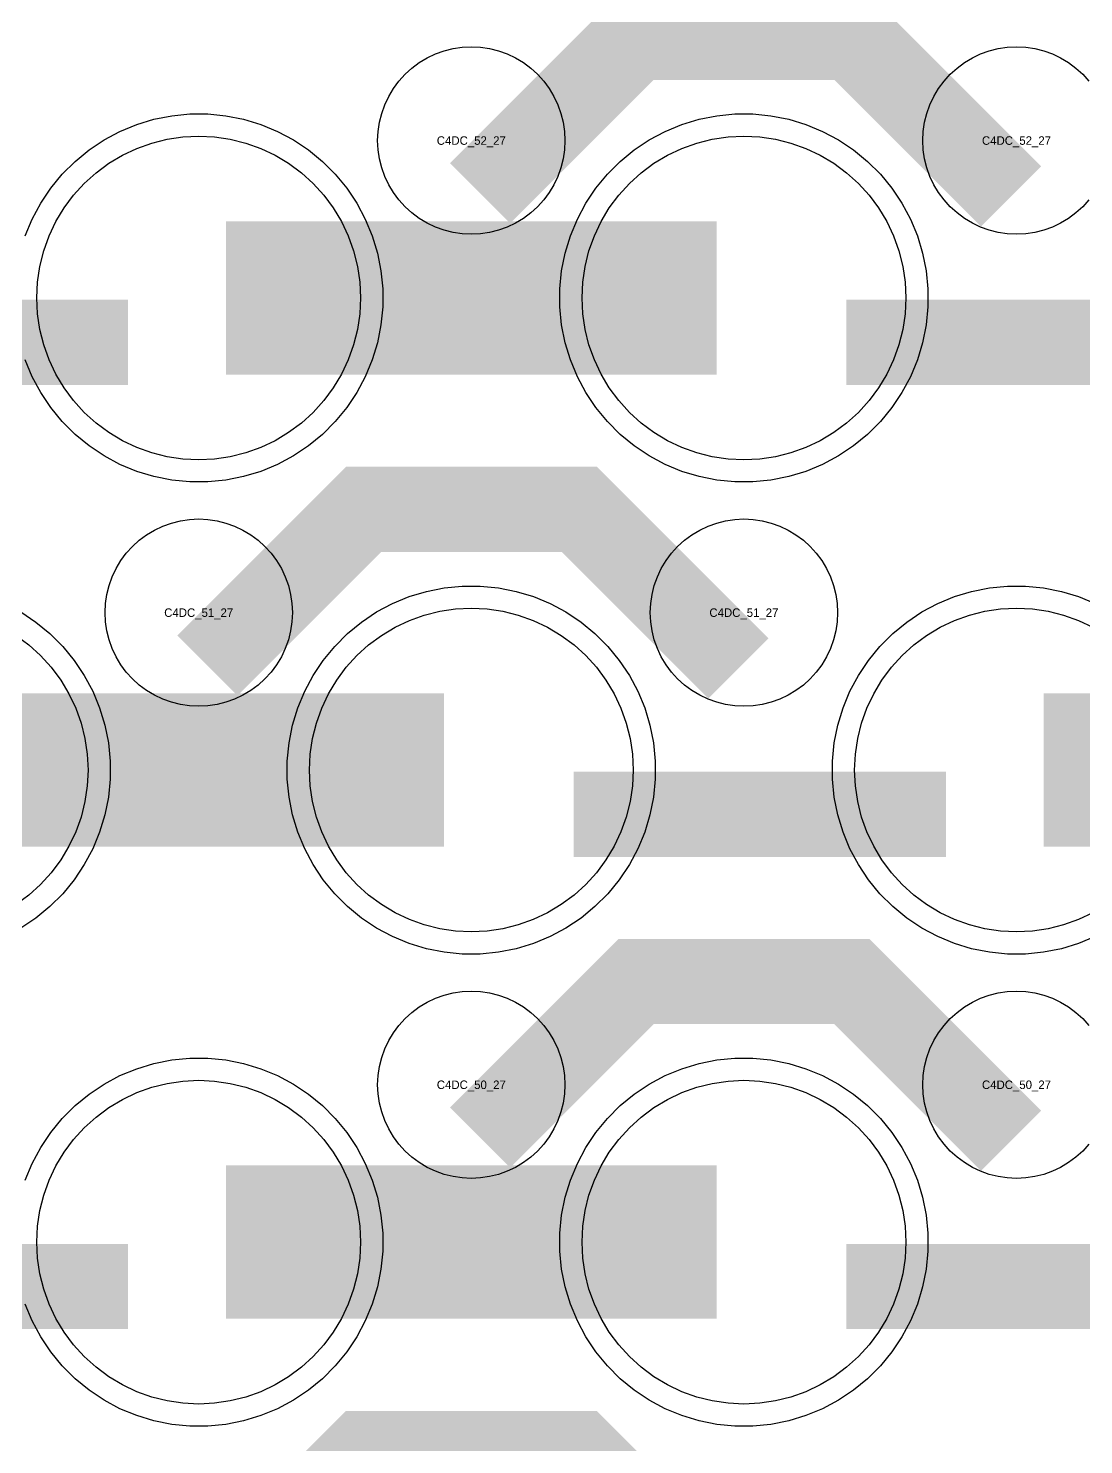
# Model space of a CAD drawing. Extents: x -11880 to 11880, y -14992 to 14992.
# Drawn here: x -3410 to -3100.3, y -7970.8 to -7555.1 of the extents above; entities that cross this region are included whole.
import ezdxf
from ezdxf.enums import TextEntityAlignment as Align

# ---------------------------------------------------------------- set-up
doc = ezdxf.new("R2010")
doc.units = 0
doc.header["$MEASUREMENT"] = 0
for name, color, linetype in [('GDS_775_DT_237', 138, 'CONTINUOUS'), ('RDL1_FS', 34, 'CONTINUOUS'), ('RDL_BS', 160, 'CONTINUOUS')]:
    doc.layers.add(name, color=color, linetype=linetype)

msp = doc.modelspace()

# ---------------------------------------------------------------- linework, layer by layer
at = {"layer": 'RDL1_FS'}
for points in [[(-3360, -7681.744), (-3364.657, -7681.515), (-3369.268, -7680.831), (-3373.791, -7679.699), (-3378.181, -7678.127), (-3382.395, -7676.135), (-3386.395, -7673.737), (-3390.14, -7670.959), (-3393.594, -7667.829), (-3396.724, -7664.375), (-3399.502, -7660.63), (-3401.9, -7656.63), (-3403.892, -7652.416), (-3405.464, -7648.026), (-3406.596, -7643.503), (-3407.28, -7638.892), (-3407.509, -7634.235), (-3407.28, -7629.578), (-3406.596, -7624.967), (-3405.464, -7620.444), (-3403.892, -7616.054), (-3401.9, -7611.84), (-3399.502, -7607.84), (-3396.724, -7604.095), (-3393.594, -7600.641), (-3390.14, -7597.511), (-3386.395, -7594.733), (-3382.395, -7592.335), (-3378.181, -7590.343), (-3373.791, -7588.771), (-3369.268, -7587.639), (-3364.657, -7586.955), (-3360, -7586.726), (-3355.343, -7586.955), (-3350.732, -7587.639), (-3346.209, -7588.771), (-3341.819, -7590.343), (-3337.605, -7592.335), (-3333.605, -7594.733), (-3329.86, -7597.511), (-3326.406, -7600.641), (-3323.276, -7604.095), (-3320.498, -7607.84), (-3318.1, -7611.84), (-3316.108, -7616.054), (-3314.536, -7620.444), (-3313.404, -7624.967), (-3312.72, -7629.578), (-3312.491, -7634.235), (-3312.72, -7638.892), (-3313.404, -7643.503), (-3314.536, -7648.026), (-3316.108, -7652.416), (-3318.1, -7656.63), (-3320.498, -7660.63), (-3323.276, -7664.375), (-3326.406, -7667.829), (-3329.86, -7670.959), (-3333.605, -7673.737), (-3337.605, -7676.135), (-3341.819, -7678.127), (-3346.209, -7679.699), (-3350.732, -7680.831), (-3355.343, -7681.515)], [(-3200, -7681.744), (-3204.657, -7681.515), (-3209.268, -7680.831), (-3213.791, -7679.699), (-3218.181, -7678.127), (-3222.395, -7676.135), (-3226.395, -7673.737), (-3230.14, -7670.959), (-3233.594, -7667.829), (-3236.724, -7664.375), (-3239.502, -7660.63), (-3241.9, -7656.63), (-3243.892, -7652.416), (-3245.464, -7648.026), (-3246.596, -7643.503), (-3247.28, -7638.892), (-3247.509, -7634.235), (-3247.28, -7629.578), (-3246.596, -7624.967), (-3245.464, -7620.444), (-3243.892, -7616.054), (-3241.9, -7611.84), (-3239.502, -7607.84), (-3236.724, -7604.095), (-3233.594, -7600.641), (-3230.14, -7597.511), (-3226.395, -7594.733), (-3222.395, -7592.335), (-3218.181, -7590.343), (-3213.791, -7588.771), (-3209.268, -7587.639), (-3204.657, -7586.955), (-3200, -7586.726), (-3195.343, -7586.955), (-3190.732, -7587.639), (-3186.209, -7588.771), (-3181.819, -7590.343), (-3177.605, -7592.335), (-3173.605, -7594.733), (-3169.86, -7597.511), (-3166.406, -7600.641), (-3163.276, -7604.095), (-3160.498, -7607.84), (-3158.1, -7611.84), (-3156.108, -7616.054), (-3154.536, -7620.444), (-3153.404, -7624.967), (-3152.72, -7629.578), (-3152.491, -7634.235), (-3152.72, -7638.892), (-3153.404, -7643.503), (-3154.536, -7648.026), (-3156.108, -7652.416), (-3158.1, -7656.63), (-3160.498, -7660.63), (-3163.276, -7664.375), (-3166.406, -7667.829), (-3169.86, -7670.959), (-3173.605, -7673.737), (-3177.605, -7676.135), (-3181.819, -7678.127), (-3186.209, -7679.699), (-3190.732, -7680.831), (-3195.343, -7681.515)], [(-3280, -7820.304), (-3284.657, -7820.075), (-3289.268, -7819.391), (-3293.791, -7818.259), (-3298.181, -7816.687), (-3302.395, -7814.695), (-3306.395, -7812.297), (-3310.14, -7809.519), (-3313.594, -7806.389), (-3316.724, -7802.935), (-3319.502, -7799.19), (-3321.9, -7795.19), (-3323.892, -7790.976), (-3325.464, -7786.586), (-3326.596, -7782.063), (-3327.28, -7777.452), (-3327.509, -7772.795), (-3327.28, -7768.138), (-3326.596, -7763.527), (-3325.464, -7759.004), (-3323.892, -7754.614), (-3321.9, -7750.4), (-3319.502, -7746.4), (-3316.724, -7742.655), (-3313.594, -7739.201), (-3310.14, -7736.071), (-3306.395, -7733.293), (-3302.395, -7730.895), (-3298.181, -7728.903), (-3293.791, -7727.331), (-3289.268, -7726.199), (-3284.657, -7725.515), (-3280, -7725.286), (-3275.343, -7725.515), (-3270.732, -7726.199), (-3266.209, -7727.331), (-3261.819, -7728.903), (-3257.605, -7730.895), (-3253.605, -7733.293), (-3249.86, -7736.071), (-3246.406, -7739.201), (-3243.276, -7742.655), (-3240.498, -7746.4), (-3238.1, -7750.4), (-3236.108, -7754.614), (-3234.536, -7759.004), (-3233.404, -7763.527), (-3232.72, -7768.138), (-3232.491, -7772.795), (-3232.72, -7777.452), (-3233.404, -7782.063), (-3234.536, -7786.586), (-3236.108, -7790.976), (-3238.1, -7795.19), (-3240.498, -7799.19), (-3243.276, -7802.935), (-3246.406, -7806.389), (-3249.86, -7809.519), (-3253.605, -7812.297), (-3257.605, -7814.695), (-3261.819, -7816.687), (-3266.209, -7818.259), (-3270.732, -7819.391), (-3275.343, -7820.075)], [(-3360, -7958.869), (-3364.657, -7958.64), (-3369.268, -7957.956), (-3373.791, -7956.824), (-3378.181, -7955.252), (-3382.395, -7953.26), (-3386.395, -7950.862), (-3390.14, -7948.084), (-3393.594, -7944.954), (-3396.724, -7941.5), (-3399.502, -7937.755), (-3401.9, -7933.755), (-3403.892, -7929.541), (-3405.464, -7925.151), (-3406.596, -7920.628), (-3407.28, -7916.017), (-3407.509, -7911.36), (-3407.28, -7906.703), (-3406.596, -7902.092), (-3405.464, -7897.569), (-3403.892, -7893.179), (-3401.9, -7888.965), (-3399.502, -7884.965), (-3396.724, -7881.22), (-3393.594, -7877.766), (-3390.14, -7874.636), (-3386.395, -7871.858), (-3382.395, -7869.46), (-3378.181, -7867.468), (-3373.791, -7865.896), (-3369.268, -7864.764), (-3364.657, -7864.08), (-3360, -7863.851), (-3355.343, -7864.08), (-3350.732, -7864.764), (-3346.209, -7865.896), (-3341.819, -7867.468), (-3337.605, -7869.46), (-3333.605, -7871.858), (-3329.86, -7874.636), (-3326.406, -7877.766), (-3323.276, -7881.22), (-3320.498, -7884.965), (-3318.1, -7888.965), (-3316.108, -7893.179), (-3314.536, -7897.569), (-3313.404, -7902.092), (-3312.72, -7906.703), (-3312.491, -7911.36), (-3312.72, -7916.017), (-3313.404, -7920.628), (-3314.536, -7925.151), (-3316.108, -7929.541), (-3318.1, -7933.755), (-3320.498, -7937.755), (-3323.276, -7941.5), (-3326.406, -7944.954), (-3329.86, -7948.084), (-3333.605, -7950.862), (-3337.605, -7953.26), (-3341.819, -7955.252), (-3346.209, -7956.824), (-3350.732, -7957.956), (-3355.343, -7958.64)], [(-3200, -7958.869), (-3204.657, -7958.64), (-3209.268, -7957.956), (-3213.791, -7956.824), (-3218.181, -7955.252), (-3222.395, -7953.26), (-3226.395, -7950.862), (-3230.14, -7948.084), (-3233.594, -7944.954), (-3236.724, -7941.5), (-3239.502, -7937.755), (-3241.9, -7933.755), (-3243.892, -7929.541), (-3245.464, -7925.151), (-3246.596, -7920.628), (-3247.28, -7916.017), (-3247.509, -7911.36), (-3247.28, -7906.703), (-3246.596, -7902.092), (-3245.464, -7897.569), (-3243.892, -7893.179), (-3241.9, -7888.965), (-3239.502, -7884.965), (-3236.724, -7881.22), (-3233.594, -7877.766), (-3230.14, -7874.636), (-3226.395, -7871.858), (-3222.395, -7869.46), (-3218.181, -7867.468), (-3213.791, -7865.896), (-3209.268, -7864.764), (-3204.657, -7864.08), (-3200, -7863.851), (-3195.343, -7864.08), (-3190.732, -7864.764), (-3186.209, -7865.896), (-3181.819, -7867.468), (-3177.605, -7869.46), (-3173.605, -7871.858), (-3169.86, -7874.636), (-3166.406, -7877.766), (-3163.276, -7881.22), (-3160.498, -7884.965), (-3158.1, -7888.965), (-3156.108, -7893.179), (-3154.536, -7897.569), (-3153.404, -7902.092), (-3152.72, -7906.703), (-3152.491, -7911.36), (-3152.72, -7916.017), (-3153.404, -7920.628), (-3154.536, -7925.151), (-3156.108, -7929.541), (-3158.1, -7933.755), (-3160.498, -7937.755), (-3163.276, -7941.5), (-3166.406, -7944.954), (-3169.86, -7948.084), (-3173.605, -7950.862), (-3177.605, -7953.26), (-3181.819, -7955.252), (-3186.209, -7956.824), (-3190.732, -7957.956), (-3195.343, -7958.64)]]:
    msp.add_lwpolyline(points, close=True, dxfattribs=at)
for points in [[(-3351.998, -7634.235, 45, 45, 0), (-3279.998, -7634.235, 45, 45, 0)], [(-3279.998, -7634.235, 45, 45, 0), (-3207.998, -7634.235, 45, 45, 0)], [(-3431.998, -7772.795, 45, 45, 0), (-3359.998, -7772.795, 45, 45, 0)], [(-3359.998, -7772.795, 45, 45, 0), (-3287.998, -7772.795, 45, 45, 0)], [(-3111.998, -7772.795, 45, 45, 0), (-3039.998, -7772.795, 45, 45, 0)], [(-3351.998, -7911.36, 45, 45, 0), (-3279.998, -7911.36, 45, 45, 0)], [(-3279.998, -7911.36, 45, 45, 0), (-3207.998, -7911.36, 45, 45, 0)]]:
    msp.add_lwpolyline(points, format="xyseb", dxfattribs=at)
for points in [[(-3097.605, -7814.695), (-3101.819, -7816.687), (-3106.209, -7818.259), (-3110.732, -7819.391), (-3115.343, -7820.075), (-3120, -7820.304), (-3124.657, -7820.075), (-3129.268, -7819.391), (-3133.791, -7818.259), (-3138.181, -7816.687), (-3142.395, -7814.695), (-3146.395, -7812.297), (-3150.14, -7809.519), (-3153.594, -7806.389), (-3156.724, -7802.935), (-3159.502, -7799.19), (-3161.9, -7795.19), (-3163.892, -7790.976), (-3165.464, -7786.586), (-3166.596, -7782.063), (-3167.28, -7777.452), (-3167.509, -7772.795), (-3167.28, -7768.138), (-3166.596, -7763.527), (-3165.464, -7759.004), (-3163.892, -7754.614), (-3161.9, -7750.4), (-3159.502, -7746.4), (-3156.724, -7742.655), (-3153.594, -7739.201), (-3150.14, -7736.071), (-3146.395, -7733.293), (-3142.395, -7730.895), (-3138.181, -7728.903), (-3133.791, -7727.331), (-3129.268, -7726.199), (-3124.657, -7725.515), (-3120, -7725.286), (-3115.343, -7725.515), (-3110.732, -7726.199), (-3106.209, -7727.331), (-3101.819, -7728.903), (-3097.605, -7730.895)], [(-3413.605, -7733.293), (-3409.86, -7736.071), (-3406.406, -7739.201), (-3403.276, -7742.655), (-3400.498, -7746.4), (-3398.1, -7750.4), (-3396.108, -7754.614), (-3394.536, -7759.004), (-3393.404, -7763.527), (-3392.72, -7768.138), (-3392.491, -7772.795), (-3392.72, -7777.452), (-3393.404, -7782.063), (-3394.536, -7786.586), (-3396.108, -7790.976), (-3398.1, -7795.19), (-3400.498, -7799.19), (-3403.276, -7802.935), (-3406.406, -7806.389), (-3409.86, -7809.519), (-3413.605, -7812.297)]]:
    msp.add_lwpolyline(points, dxfattribs=at)
at = {"layer": 'RDL_BS'}
for points in [[(-3277.438, -7603.549, 25, 25, 0), (-3231.623, -7557.734, 25, 25, 0), (-3198.07, -7557.734, 25, 25, 0)], [(-3121.599, -7604.448, 25, 25, 0), (-3168.313, -7557.734, 25, 25, 0), (-3198.071, -7557.734, 25, 25, 0)], [(-3489.984, -7647.248, 25, 25, 0), (-3380.719, -7647.248, 25, 25, 0)], [(-3169.984, -7647.248, 25, 25, 0), (-3060.719, -7647.248, 25, 25, 0)], [(-3357.438, -7742.109, 25, 25, 0), (-3311.623, -7696.294, 25, 25, 0), (-3278.07, -7696.294, 25, 25, 0)], [(-3201.599, -7743.008, 25, 25, 0), (-3248.313, -7696.294, 25, 25, 0), (-3278.071, -7696.294, 25, 25, 0)], [(-3249.984, -7785.808, 25, 25, 0), (-3140.719, -7785.808, 25, 25, 0)], [(-3277.438, -7880.674, 25, 25, 0), (-3231.623, -7834.859, 25, 25, 0), (-3198.07, -7834.859, 25, 25, 0)], [(-3121.599, -7881.573, 25, 25, 0), (-3168.313, -7834.859, 25, 25, 0), (-3198.071, -7834.859, 25, 25, 0)], [(-3489.984, -7924.373, 25, 25, 0), (-3380.719, -7924.373, 25, 25, 0)], [(-3169.984, -7924.373, 25, 25, 0), (-3060.719, -7924.373, 25, 25, 0)], [(-3357.438, -8019.239, 25, 25, 0), (-3311.623, -7973.424, 25, 25, 0), (-3278.07, -7973.424, 25, 25, 0)], [(-3201.599, -8020.138, 25, 25, 0), (-3248.313, -7973.424, 25, 25, 0), (-3278.071, -7973.424, 25, 25, 0)]]:
    msp.add_lwpolyline(points, format="xyseb", dxfattribs=at)
for points in [[(-3280, -7615.541), (-3282.693, -7615.409), (-3285.365, -7615.013), (-3287.984, -7614.356), (-3290.519, -7613.449), (-3292.956, -7612.297), (-3295.28, -7610.904), (-3297.443, -7609.301), (-3299.442, -7607.489), (-3301.254, -7605.49), (-3302.857, -7603.327), (-3304.25, -7601.003), (-3305.402, -7598.566), (-3306.309, -7596.031), (-3306.966, -7593.412), (-3307.362, -7590.74), (-3307.494, -7588.047), (-3307.362, -7585.354), (-3306.966, -7582.682), (-3306.309, -7580.063), (-3305.402, -7577.528), (-3304.25, -7575.091), (-3302.857, -7572.767), (-3301.254, -7570.604), (-3299.442, -7568.605), (-3297.443, -7566.793), (-3295.28, -7565.19), (-3292.956, -7563.797), (-3290.519, -7562.645), (-3287.984, -7561.738), (-3285.365, -7561.081), (-3282.693, -7560.685), (-3280, -7560.553), (-3277.307, -7560.685), (-3274.635, -7561.081), (-3272.016, -7561.738), (-3269.481, -7562.645), (-3267.044, -7563.797), (-3264.72, -7565.19), (-3262.557, -7566.793), (-3260.558, -7568.605), (-3258.746, -7570.604), (-3257.143, -7572.767), (-3255.75, -7575.091), (-3254.598, -7577.528), (-3253.691, -7580.063), (-3253.034, -7582.682), (-3252.638, -7585.354), (-3252.506, -7588.047), (-3252.638, -7590.74), (-3253.034, -7593.412), (-3253.691, -7596.031), (-3254.598, -7598.566), (-3255.75, -7601.003), (-3257.143, -7603.327), (-3258.746, -7605.49), (-3260.558, -7607.489), (-3262.557, -7609.301), (-3264.72, -7610.904), (-3267.044, -7612.297), (-3269.481, -7613.449), (-3272.016, -7614.356), (-3274.635, -7615.013), (-3277.307, -7615.409)], [(-3202.644, -7688.235), (-3207.938, -7687.718), (-3213.165, -7686.672), (-3218.205, -7685.141), (-3223.115, -7683.11), (-3227.777, -7680.618), (-3232.191, -7677.671), (-3236.292, -7674.309), (-3240.074, -7670.527), (-3243.436, -7666.426), (-3246.383, -7662.012), (-3248.875, -7657.35), (-3250.906, -7652.44), (-3252.437, -7647.4), (-3253.483, -7642.173), (-3254, -7636.879), (-3254, -7631.591), (-3253.483, -7626.297), (-3252.437, -7621.07), (-3250.906, -7616.03), (-3248.875, -7611.12), (-3246.383, -7606.458), (-3243.436, -7602.044), (-3240.074, -7597.943), (-3236.292, -7594.161), (-3232.191, -7590.799), (-3227.777, -7587.852), (-3223.115, -7585.36), (-3218.205, -7583.329), (-3213.165, -7581.798), (-3207.938, -7580.752), (-3202.644, -7580.235), (-3197.356, -7580.235), (-3192.062, -7580.752), (-3186.835, -7581.798), (-3181.795, -7583.329), (-3176.885, -7585.36), (-3172.223, -7587.852), (-3167.809, -7590.799), (-3163.708, -7594.161), (-3159.926, -7597.943), (-3156.564, -7602.044), (-3153.617, -7606.458), (-3151.125, -7611.12), (-3149.094, -7616.03), (-3147.563, -7621.07), (-3146.517, -7626.297), (-3146, -7631.591), (-3146, -7636.879), (-3146.517, -7642.173), (-3147.563, -7647.4), (-3149.094, -7652.44), (-3151.125, -7657.35), (-3153.617, -7662.012), (-3156.564, -7666.426), (-3159.926, -7670.527), (-3163.708, -7674.309), (-3167.809, -7677.671), (-3172.223, -7680.618), (-3176.885, -7683.11), (-3181.795, -7685.141), (-3186.835, -7686.672), (-3192.062, -7687.718), (-3197.356, -7688.235)], [(-3360, -7754.101), (-3362.693, -7753.969), (-3365.365, -7753.573), (-3367.984, -7752.916), (-3370.519, -7752.009), (-3372.956, -7750.857), (-3375.28, -7749.464), (-3377.443, -7747.861), (-3379.442, -7746.049), (-3381.254, -7744.05), (-3382.857, -7741.887), (-3384.25, -7739.563), (-3385.402, -7737.126), (-3386.309, -7734.591), (-3386.966, -7731.972), (-3387.362, -7729.3), (-3387.494, -7726.607), (-3387.362, -7723.914), (-3386.966, -7721.242), (-3386.309, -7718.623), (-3385.402, -7716.088), (-3384.25, -7713.651), (-3382.857, -7711.327), (-3381.254, -7709.164), (-3379.442, -7707.165), (-3377.443, -7705.353), (-3375.28, -7703.75), (-3372.956, -7702.357), (-3370.519, -7701.205), (-3367.984, -7700.298), (-3365.365, -7699.641), (-3362.693, -7699.245), (-3360, -7699.113), (-3357.307, -7699.245), (-3354.635, -7699.641), (-3352.016, -7700.298), (-3349.481, -7701.205), (-3347.044, -7702.357), (-3344.72, -7703.75), (-3342.557, -7705.353), (-3340.558, -7707.165), (-3338.746, -7709.164), (-3337.143, -7711.327), (-3335.75, -7713.651), (-3334.598, -7716.088), (-3333.691, -7718.623), (-3333.034, -7721.242), (-3332.638, -7723.914), (-3332.506, -7726.607), (-3332.638, -7729.3), (-3333.034, -7731.972), (-3333.691, -7734.591), (-3334.598, -7737.126), (-3335.75, -7739.563), (-3337.143, -7741.887), (-3338.746, -7744.05), (-3340.558, -7746.049), (-3342.557, -7747.861), (-3344.72, -7749.464), (-3347.044, -7750.857), (-3349.481, -7752.009), (-3352.016, -7752.916), (-3354.635, -7753.573), (-3357.307, -7753.969)], [(-3200, -7754.101), (-3202.693, -7753.969), (-3205.365, -7753.573), (-3207.984, -7752.916), (-3210.519, -7752.009), (-3212.956, -7750.857), (-3215.28, -7749.464), (-3217.443, -7747.861), (-3219.442, -7746.049), (-3221.254, -7744.05), (-3222.857, -7741.887), (-3224.25, -7739.563), (-3225.402, -7737.126), (-3226.309, -7734.591), (-3226.966, -7731.972), (-3227.362, -7729.3), (-3227.494, -7726.607), (-3227.362, -7723.914), (-3226.966, -7721.242), (-3226.309, -7718.623), (-3225.402, -7716.088), (-3224.25, -7713.651), (-3222.857, -7711.327), (-3221.254, -7709.164), (-3219.442, -7707.165), (-3217.443, -7705.353), (-3215.28, -7703.75), (-3212.956, -7702.357), (-3210.519, -7701.205), (-3207.984, -7700.298), (-3205.365, -7699.641), (-3202.693, -7699.245), (-3200, -7699.113), (-3197.307, -7699.245), (-3194.635, -7699.641), (-3192.016, -7700.298), (-3189.481, -7701.205), (-3187.044, -7702.357), (-3184.72, -7703.75), (-3182.557, -7705.353), (-3180.558, -7707.165), (-3178.746, -7709.164), (-3177.143, -7711.327), (-3175.75, -7713.651), (-3174.598, -7716.088), (-3173.691, -7718.623), (-3173.034, -7721.242), (-3172.638, -7723.914), (-3172.506, -7726.607), (-3172.638, -7729.3), (-3173.034, -7731.972), (-3173.691, -7734.591), (-3174.598, -7737.126), (-3175.75, -7739.563), (-3177.143, -7741.887), (-3178.746, -7744.05), (-3180.558, -7746.049), (-3182.557, -7747.861), (-3184.72, -7749.464), (-3187.044, -7750.857), (-3189.481, -7752.009), (-3192.016, -7752.916), (-3194.635, -7753.573), (-3197.307, -7753.969)], [(-3282.644, -7826.795), (-3287.938, -7826.278), (-3293.165, -7825.232), (-3298.205, -7823.701), (-3303.115, -7821.67), (-3307.777, -7819.178), (-3312.191, -7816.231), (-3316.292, -7812.869), (-3320.074, -7809.087), (-3323.436, -7804.986), (-3326.383, -7800.572), (-3328.875, -7795.91), (-3330.906, -7791), (-3332.437, -7785.96), (-3333.483, -7780.733), (-3334, -7775.439), (-3334, -7770.151), (-3333.483, -7764.857), (-3332.437, -7759.63), (-3330.906, -7754.59), (-3328.875, -7749.68), (-3326.383, -7745.018), (-3323.436, -7740.604), (-3320.074, -7736.503), (-3316.292, -7732.721), (-3312.191, -7729.359), (-3307.777, -7726.412), (-3303.115, -7723.92), (-3298.205, -7721.889), (-3293.165, -7720.358), (-3287.938, -7719.312), (-3282.644, -7718.795), (-3277.356, -7718.795), (-3272.062, -7719.312), (-3266.835, -7720.358), (-3261.795, -7721.889), (-3256.885, -7723.92), (-3252.223, -7726.412), (-3247.809, -7729.359), (-3243.708, -7732.721), (-3239.926, -7736.503), (-3236.564, -7740.604), (-3233.617, -7745.018), (-3231.125, -7749.68), (-3229.094, -7754.59), (-3227.563, -7759.63), (-3226.517, -7764.857), (-3226, -7770.151), (-3226, -7775.439), (-3226.517, -7780.733), (-3227.563, -7785.96), (-3229.094, -7791), (-3231.125, -7795.91), (-3233.617, -7800.572), (-3236.564, -7804.986), (-3239.926, -7809.087), (-3243.708, -7812.869), (-3247.809, -7816.231), (-3252.223, -7819.178), (-3256.885, -7821.67), (-3261.795, -7823.701), (-3266.835, -7825.232), (-3272.062, -7826.278), (-3277.356, -7826.795)], [(-3280, -7892.666), (-3282.693, -7892.534), (-3285.365, -7892.138), (-3287.984, -7891.481), (-3290.519, -7890.574), (-3292.956, -7889.422), (-3295.28, -7888.029), (-3297.443, -7886.426), (-3299.442, -7884.614), (-3301.254, -7882.615), (-3302.857, -7880.452), (-3304.25, -7878.128), (-3305.402, -7875.691), (-3306.309, -7873.156), (-3306.966, -7870.537), (-3307.362, -7867.865), (-3307.494, -7865.172), (-3307.362, -7862.479), (-3306.966, -7859.807), (-3306.309, -7857.188), (-3305.402, -7854.653), (-3304.25, -7852.216), (-3302.857, -7849.892), (-3301.254, -7847.729), (-3299.442, -7845.73), (-3297.443, -7843.918), (-3295.28, -7842.315), (-3292.956, -7840.922), (-3290.519, -7839.77), (-3287.984, -7838.863), (-3285.365, -7838.206), (-3282.693, -7837.81), (-3280, -7837.678), (-3277.307, -7837.81), (-3274.635, -7838.206), (-3272.016, -7838.863), (-3269.481, -7839.77), (-3267.044, -7840.922), (-3264.72, -7842.315), (-3262.557, -7843.918), (-3260.558, -7845.73), (-3258.746, -7847.729), (-3257.143, -7849.892), (-3255.75, -7852.216), (-3254.598, -7854.653), (-3253.691, -7857.188), (-3253.034, -7859.807), (-3252.638, -7862.479), (-3252.506, -7865.172), (-3252.638, -7867.865), (-3253.034, -7870.537), (-3253.691, -7873.156), (-3254.598, -7875.691), (-3255.75, -7878.128), (-3257.143, -7880.452), (-3258.746, -7882.615), (-3260.558, -7884.614), (-3262.557, -7886.426), (-3264.72, -7888.029), (-3267.044, -7889.422), (-3269.481, -7890.574), (-3272.016, -7891.481), (-3274.635, -7892.138), (-3277.307, -7892.534)], [(-3202.644, -7965.36), (-3207.938, -7964.843), (-3213.165, -7963.797), (-3218.205, -7962.266), (-3223.115, -7960.235), (-3227.777, -7957.743), (-3232.191, -7954.796), (-3236.292, -7951.434), (-3240.074, -7947.652), (-3243.436, -7943.551), (-3246.383, -7939.137), (-3248.875, -7934.475), (-3250.906, -7929.565), (-3252.437, -7924.525), (-3253.483, -7919.298), (-3254, -7914.004), (-3254, -7908.716), (-3253.483, -7903.422), (-3252.437, -7898.195), (-3250.906, -7893.155), (-3248.875, -7888.245), (-3246.383, -7883.583), (-3243.436, -7879.169), (-3240.074, -7875.068), (-3236.292, -7871.286), (-3232.191, -7867.924), (-3227.777, -7864.977), (-3223.115, -7862.485), (-3218.205, -7860.454), (-3213.165, -7858.923), (-3207.938, -7857.877), (-3202.644, -7857.36), (-3197.356, -7857.36), (-3192.062, -7857.877), (-3186.835, -7858.923), (-3181.795, -7860.454), (-3176.885, -7862.485), (-3172.223, -7864.977), (-3167.809, -7867.924), (-3163.708, -7871.286), (-3159.926, -7875.068), (-3156.564, -7879.169), (-3153.617, -7883.583), (-3151.125, -7888.245), (-3149.094, -7893.155), (-3147.563, -7898.195), (-3146.517, -7903.422), (-3146, -7908.716), (-3146, -7914.004), (-3146.517, -7919.298), (-3147.563, -7924.525), (-3149.094, -7929.565), (-3151.125, -7934.475), (-3153.617, -7939.137), (-3156.564, -7943.551), (-3159.926, -7947.652), (-3163.708, -7951.434), (-3167.809, -7954.796), (-3172.223, -7957.743), (-3176.885, -7960.235), (-3181.795, -7962.266), (-3186.835, -7963.797), (-3192.062, -7964.843), (-3197.356, -7965.36)]]:
    msp.add_lwpolyline(points, close=True, dxfattribs=at)
for points in [[(-3098.746, -7605.49), (-3100.558, -7607.489), (-3102.557, -7609.301), (-3104.72, -7610.904), (-3107.044, -7612.297), (-3109.481, -7613.449), (-3112.016, -7614.356), (-3114.635, -7615.013), (-3117.307, -7615.409), (-3120, -7615.541), (-3122.693, -7615.409), (-3125.365, -7615.013), (-3127.984, -7614.356), (-3130.519, -7613.449), (-3132.956, -7612.297), (-3135.28, -7610.904), (-3137.443, -7609.301), (-3139.442, -7607.489), (-3141.254, -7605.49), (-3142.857, -7603.327), (-3144.25, -7601.003), (-3145.402, -7598.566), (-3146.309, -7596.031), (-3146.966, -7593.412), (-3147.362, -7590.74), (-3147.494, -7588.047), (-3147.362, -7585.354), (-3146.966, -7582.682), (-3146.309, -7580.063), (-3145.402, -7577.528), (-3144.25, -7575.091), (-3142.857, -7572.767), (-3141.254, -7570.604), (-3139.442, -7568.605), (-3137.443, -7566.793), (-3135.28, -7565.19), (-3132.956, -7563.797), (-3130.519, -7562.645), (-3127.984, -7561.738), (-3125.365, -7561.081), (-3122.693, -7560.685), (-3120, -7560.553), (-3117.307, -7560.685), (-3114.635, -7561.081), (-3112.016, -7561.738), (-3109.481, -7562.645), (-3107.044, -7563.797), (-3104.72, -7565.19), (-3102.557, -7566.793), (-3100.558, -7568.605), (-3098.746, -7570.604)], [(-3410.906, -7616.03), (-3408.875, -7611.12), (-3406.383, -7606.458), (-3403.436, -7602.044), (-3400.074, -7597.943), (-3396.292, -7594.161), (-3392.191, -7590.799), (-3387.777, -7587.852), (-3383.115, -7585.36), (-3378.205, -7583.329), (-3373.165, -7581.798), (-3367.938, -7580.752), (-3362.644, -7580.235), (-3357.356, -7580.235), (-3352.062, -7580.752), (-3346.835, -7581.798), (-3341.795, -7583.329), (-3336.885, -7585.36), (-3332.223, -7587.852), (-3327.809, -7590.799), (-3323.708, -7594.161), (-3319.926, -7597.943), (-3316.564, -7602.044), (-3313.617, -7606.458), (-3311.125, -7611.12), (-3309.094, -7616.03), (-3307.563, -7621.07), (-3306.517, -7626.297), (-3306, -7631.591), (-3306, -7636.879), (-3306.517, -7642.173), (-3307.563, -7647.4), (-3309.094, -7652.44), (-3311.125, -7657.35), (-3313.617, -7662.012), (-3316.564, -7666.426), (-3319.926, -7670.527), (-3323.708, -7674.309), (-3327.809, -7677.671), (-3332.223, -7680.618), (-3336.885, -7683.11), (-3341.795, -7685.141), (-3346.835, -7686.672), (-3352.062, -7687.718), (-3357.356, -7688.235), (-3362.644, -7688.235), (-3367.938, -7687.718), (-3373.165, -7686.672), (-3378.205, -7685.141), (-3383.115, -7683.11), (-3387.777, -7680.618), (-3392.191, -7677.671), (-3396.292, -7674.309), (-3400.074, -7670.527), (-3403.436, -7666.426), (-3406.383, -7662.012), (-3408.875, -7657.35), (-3410.906, -7652.44)], [(-3096.885, -7821.67), (-3101.795, -7823.701), (-3106.835, -7825.232), (-3112.062, -7826.278), (-3117.356, -7826.795), (-3122.644, -7826.795), (-3127.938, -7826.278), (-3133.165, -7825.232), (-3138.205, -7823.701), (-3143.115, -7821.67), (-3147.777, -7819.178), (-3152.191, -7816.231), (-3156.292, -7812.869), (-3160.074, -7809.087), (-3163.436, -7804.986), (-3166.383, -7800.572), (-3168.875, -7795.91), (-3170.906, -7791), (-3172.437, -7785.96), (-3173.483, -7780.733), (-3174, -7775.439), (-3174, -7770.151), (-3173.483, -7764.857), (-3172.437, -7759.63), (-3170.906, -7754.59), (-3168.875, -7749.68), (-3166.383, -7745.018), (-3163.436, -7740.604), (-3160.074, -7736.503), (-3156.292, -7732.721), (-3152.191, -7729.359), (-3147.777, -7726.412), (-3143.115, -7723.92), (-3138.205, -7721.889), (-3133.165, -7720.358), (-3127.938, -7719.312), (-3122.644, -7718.795), (-3117.356, -7718.795), (-3112.062, -7719.312), (-3106.835, -7720.358), (-3101.795, -7721.889), (-3096.885, -7723.92)], [(-3412.223, -7726.412), (-3407.809, -7729.359), (-3403.708, -7732.721), (-3399.926, -7736.503), (-3396.564, -7740.604), (-3393.617, -7745.018), (-3391.125, -7749.68), (-3389.094, -7754.59), (-3387.563, -7759.63), (-3386.517, -7764.857), (-3386, -7770.151), (-3386, -7775.439), (-3386.517, -7780.733), (-3387.563, -7785.96), (-3389.094, -7791), (-3391.125, -7795.91), (-3393.617, -7800.572), (-3396.564, -7804.986), (-3399.926, -7809.087), (-3403.708, -7812.869), (-3407.809, -7816.231), (-3412.223, -7819.178)], [(-3098.746, -7882.615), (-3100.558, -7884.614), (-3102.557, -7886.426), (-3104.72, -7888.029), (-3107.044, -7889.422), (-3109.481, -7890.574), (-3112.016, -7891.481), (-3114.635, -7892.138), (-3117.307, -7892.534), (-3120, -7892.666), (-3122.693, -7892.534), (-3125.365, -7892.138), (-3127.984, -7891.481), (-3130.519, -7890.574), (-3132.956, -7889.422), (-3135.28, -7888.029), (-3137.443, -7886.426), (-3139.442, -7884.614), (-3141.254, -7882.615), (-3142.857, -7880.452), (-3144.25, -7878.128), (-3145.402, -7875.691), (-3146.309, -7873.156), (-3146.966, -7870.537), (-3147.362, -7867.865), (-3147.494, -7865.172), (-3147.362, -7862.479), (-3146.966, -7859.807), (-3146.309, -7857.188), (-3145.402, -7854.653), (-3144.25, -7852.216), (-3142.857, -7849.892), (-3141.254, -7847.729), (-3139.442, -7845.73), (-3137.443, -7843.918), (-3135.28, -7842.315), (-3132.956, -7840.922), (-3130.519, -7839.77), (-3127.984, -7838.863), (-3125.365, -7838.206), (-3122.693, -7837.81), (-3120, -7837.678), (-3117.307, -7837.81), (-3114.635, -7838.206), (-3112.016, -7838.863), (-3109.481, -7839.77), (-3107.044, -7840.922), (-3104.72, -7842.315), (-3102.557, -7843.918), (-3100.558, -7845.73), (-3098.746, -7847.729)], [(-3410.906, -7893.155), (-3408.875, -7888.245), (-3406.383, -7883.583), (-3403.436, -7879.169), (-3400.074, -7875.068), (-3396.292, -7871.286), (-3392.191, -7867.924), (-3387.777, -7864.977), (-3383.115, -7862.485), (-3378.205, -7860.454), (-3373.165, -7858.923), (-3367.938, -7857.877), (-3362.644, -7857.36), (-3357.356, -7857.36), (-3352.062, -7857.877), (-3346.835, -7858.923), (-3341.795, -7860.454), (-3336.885, -7862.485), (-3332.223, -7864.977), (-3327.809, -7867.924), (-3323.708, -7871.286), (-3319.926, -7875.068), (-3316.564, -7879.169), (-3313.617, -7883.583), (-3311.125, -7888.245), (-3309.094, -7893.155), (-3307.563, -7898.195), (-3306.517, -7903.422), (-3306, -7908.716), (-3306, -7914.004), (-3306.517, -7919.298), (-3307.563, -7924.525), (-3309.094, -7929.565), (-3311.125, -7934.475), (-3313.617, -7939.137), (-3316.564, -7943.551), (-3319.926, -7947.652), (-3323.708, -7951.434), (-3327.809, -7954.796), (-3332.223, -7957.743), (-3336.885, -7960.235), (-3341.795, -7962.266), (-3346.835, -7963.797), (-3352.062, -7964.843), (-3357.356, -7965.36), (-3362.644, -7965.36), (-3367.938, -7964.843), (-3373.165, -7963.797), (-3378.205, -7962.266), (-3383.115, -7960.235), (-3387.777, -7957.743), (-3392.191, -7954.796), (-3396.292, -7951.434), (-3400.074, -7947.652), (-3403.436, -7943.551), (-3406.383, -7939.137), (-3408.875, -7934.475), (-3410.906, -7929.565)]]:
    msp.add_lwpolyline(points, dxfattribs=at)

# ---------------------------------------------------------------- texts
at = {"layer": 'GDS_775_DT_237'}
for s, p in [('C4DC_52_27', (-3280, -7588.047)), ('C4DC_52_27', (-3280, -7588.047)), ('C4DC_52_27', (-3120, -7588.047)), ('C4DC_52_27', (-3120, -7588.047)), ('C4DC_51_27', (-3360, -7726.607)), ('C4DC_51_27', (-3360, -7726.607)), ('C4DC_51_27', (-3200, -7726.607)), ('C4DC_51_27', (-3200, -7726.607)), ('C4DC_50_27', (-3280, -7865.172)), ('C4DC_50_27', (-3280, -7865.172)), ('C4DC_50_27', (-3120, -7865.172)), ('C4DC_50_27', (-3120, -7865.172))]:
    msp.add_text(s, height=2.5, dxfattribs=at).set_placement(p, align=Align.MIDDLE_CENTER)

doc.saveas('drawing.dxf')
